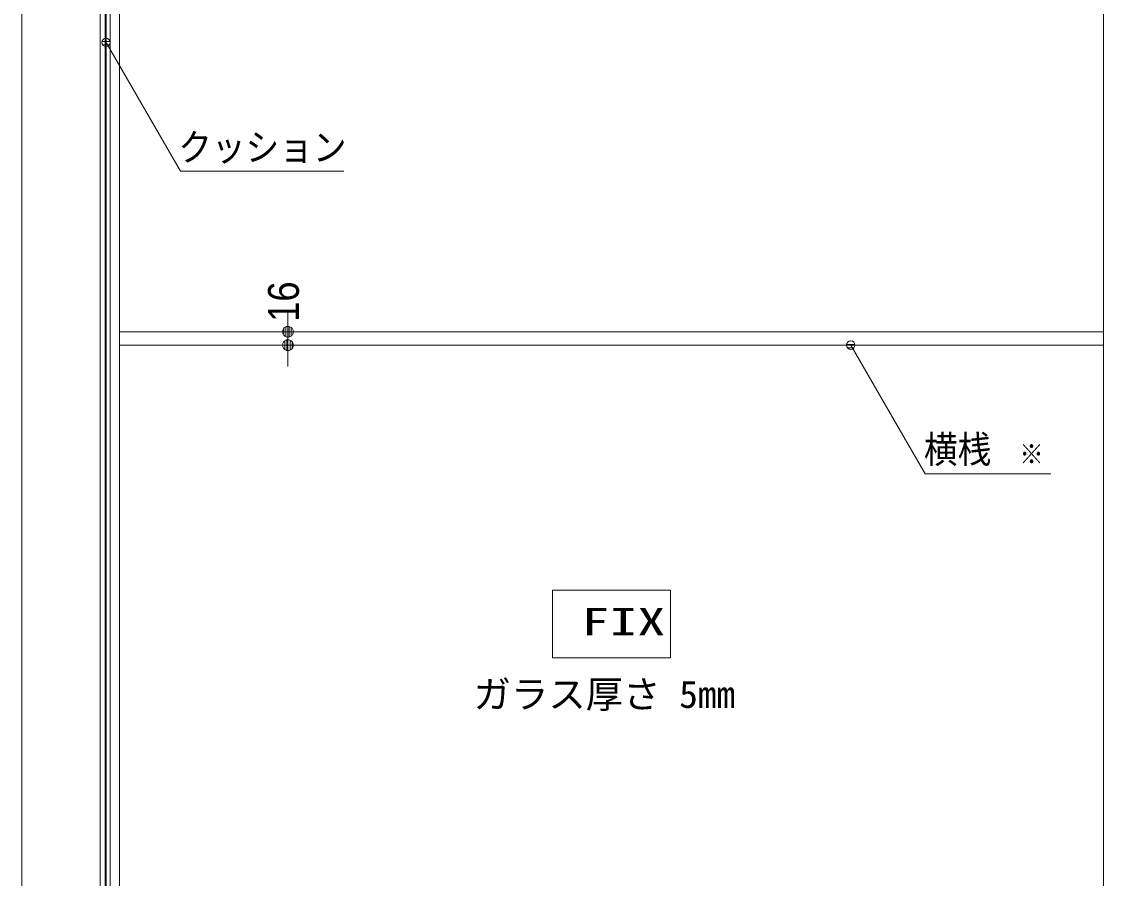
# Model space of a CAD drawing. Units: millimetres, scale not verified. Extents: x -6062 to 6062, y -3045 to 3045.
# Drawn here: x -5788 to -4496, y -1059 to -42 of the extents above; entities that cross this region are included whole.
import ezdxf
from ezdxf.enums import TextEntityAlignment as Align

# ---------------------------------------------------------------- set-up
doc = ezdxf.new("R2010")
doc.units = ezdxf.units.MM
doc.header["$LTSCALE"] = 20
for name, color, linetype, lineweight in [('0-0_1図面枠', 7, 'Continuous', 9), ('0-1_3一般', 7, 'Continuous', 9), ('0-3_0', 7, 'Continuous', 9), ('0-4_2寸法-3', 7, 'Continuous', 9), ('0-5_2寸法-2', 7, 'Continuous', 9)]:
    doc.layers.add(name, color=color, linetype=linetype, lineweight=lineweight)
doc.styles.add('ＭＳ ゴシック', font='')
doc.styles.add('ＭＳ Ｐゴシック', font='')
doc.styles.get('ＭＳ ゴシック').set_extended_font_data('MS Gothic')
doc.styles.get('ＭＳ Ｐゴシック').set_extended_font_data('MS PGothic')

# ---------------------------------------------------------------- blocks, each defined once
blk = doc.blocks.new('グループ-2')
at = {"layer": '0-0_1図面枠'}
blk.add_lwpolyline([(-80000, 55400), (80000, 55400), (80000, -55400), (-80000, -55400)], close=True, dxfattribs=at)
blk = doc.blocks.new('図面枠')
at = {"layer": '0-0_1図面枠'}
blk.add_blockref('グループ-2', (0, 0), dxfattribs=at)
blk = doc.blocks.new('グループ-25')
at = {"layer": '0-1_3一般'}
for p, q in [((-78000, -39000), (-78000, 7840)), ((-77680, -39000), (-77680, 7840)), ((-54320, 7840), (-54320, -39000)), ((-54320, -38740), (-54320, 7050)), ((-54320, -8200), (-77680, -8200)), ((-54320, -8520), (-77680, -8520))]:
    blk.add_line(p, q, dxfattribs=at)
blk = doc.blocks.new('グループ-26')
at = {"layer": '0-1_3一般'}
blk.add_line((-78000, 8000), (-78000, -39000), dxfattribs=at)
blk = doc.blocks.new('グループ-27')
at = {"layer": '0-1_3一般'}
for name in ['グループ-26', 'グループ-25']:
    blk.add_blockref(name, (0, 0), dxfattribs=at)
blk = doc.blocks.new('_Dot')
at = {"layer": '0-3_0'}
for p, q in [((-10, 0), (-20, 0)), ((9.78, 2), (-9.78, 2)), ((7.99, 6), (-7.99, 6)), ((9.16, -3.98), (-9.16, -3.98)), ((6, -7.98), (-6, -7.98))]:
    blk.add_line(p, q, dxfattribs=at)
for points in [[(10, 0), (9.92, 1.25), (9.69, 2.49), (9.3, 3.68), (8.76, 4.82), (8.09, 5.88), (7.29, 6.85), (6.37, 7.71), (5.36, 8.44), (4.26, 9.05), (3.09, 9.51), (1.87, 9.82), (0.63, 9.98), (-0.63, 9.98), (-1.87, 9.82), (-3.09, 9.51), (-4.26, 9.05), (-5.36, 8.44), (-6.37, 7.71), (-7.29, 6.85), (-8.09, 5.88), (-8.76, 4.82), (-9.3, 3.68), (-9.69, 2.49), (-9.92, 1.25), (-10, 0), (0, 0)], [(-10, 0), (-9.92, -1.25), (-9.69, -2.49), (-9.3, -3.68), (-8.76, -4.82), (-8.09, -5.88), (-7.29, -6.85), (-6.37, -7.71), (-5.36, -8.44), (-4.26, -9.05), (-3.09, -9.51), (-1.87, -9.82), (-0.63, -9.98), (0.63, -9.98), (1.87, -9.82), (3.09, -9.51), (4.26, -9.05), (5.36, -8.44), (6.37, -7.71), (7.29, -6.85), (8.09, -5.88), (8.76, -4.82), (9.3, -3.68), (9.69, -2.49), (9.92, -1.25), (10, 0), (0, 0)]]:
    blk.add_lwpolyline(points, close=True, dxfattribs=at)
blk = doc.blocks.new('グループ-30')
at = {"layer": '0-1_3一般'}
blk.add_line((-78020, -39000), (-78020, 8000), dxfattribs=at)
blk.add_lwpolyline([(-78140, 8000), (-77900, 8000), (-77900, -39000), (-78140, -39000)], close=True, dxfattribs=at)

msp = doc.modelspace()

# ---------------------------------------------------------------- linework, layer by layer
at = {"layer": '0-4_2寸法-3'}
for p, q in [((-5687.33, -61.62), (-5687.67, -61.62)), ((-5687.33, -61.62), (-5687.67, -61.62)), ((-5682.61, -65.62), (-5692.39, -65.62)), ((-5683.5, -69.62), (-5691.5, -69.62)), ((-4798.61, -425.01), (-4808.39, -425.01)), ((-4803.33, -421.01), (-4803.67, -421.01)), ((-4803.33, -421.01), (-4803.67, -421.01)), ((-4799.5, -429.01), (-4807.5, -429.01))]:
    msp.add_line(p, q, dxfattribs=at)
for points in [[(-5405.18, -219.45), (-5599.26, -219.45), (-5687.5, -66.61)], [(-4566.16, -578.84), (-4715.26, -578.84), (-4803.5, -426)]]:
    msp.add_lwpolyline(points, dxfattribs=at)
msp.add_lwpolyline([(-5017.5, -797), (-5157.5, -797), (-5157.5, -717), (-5017.5, -717)], close=True, dxfattribs=at)
for centre in [(-5687.5, -66.61), (-5687.5, -66.61), (-4803.5, -426), (-4803.5, -426)]:
    msp.add_circle(centre, 5.01, dxfattribs=at)
at = {"layer": '0-5_2寸法-2'}
for p, q in [((-5471.5, -397.29), (-5471.5, -384.58)), ((-5471.5, -410), (-5471.5, -426)), ((-5451.5, -410), (-5451.3, -410)), ((-5451.5, -426), (-5451.3, -426)), ((-5471.5, -438.71), (-5471.5, -451.42))]:
    msp.add_line(p, q, dxfattribs=at)

# ---------------------------------------------------------------- block references
at = {"layer": '0-0_1図面枠', "xscale": 0.05, "yscale": 0.05}
msp.add_blockref('図面枠', (-1787.5, 0), dxfattribs=at)
msp.add_blockref('図面枠', (-1787.5, 0), dxfattribs=at)
at = {"layer": '0-1_3一般', "xscale": 0.05, "yscale": 0.05}
for name in ['グループ-27', 'グループ-30']:
    msp.add_blockref(name, (-1787.5, 0), dxfattribs=at)
at = {"layer": '0-5_2寸法-2', "xscale": 0.6356201, "yscale": 0.6356201}
for p, rotation in [((-5471.5, -410), 270), ((-5471.5, -426), 90)]:
    msp.add_blockref('_Dot', p, dxfattribs=dict(at, rotation=rotation))

# ---------------------------------------------------------------- texts
at = {"layer": '0-4_2寸法-3', "style": 'ＭＳ ゴシック'}
for s, height, width, p in [('クッション', 32.55, 0.9, (-5601.76, -217.05)), ('横桟', 32.55, 0.9, (-4716.61, -575.66)), ('※', 23.31, 0.9, (-4603.26, -573.88)), ('FIX', 32.55, 1.5, (-5123.25, -780.17))]:
    msp.add_text(s, height=height, dxfattribs=dict(at, width=width)).set_placement(p, align=Align.BOTTOM_LEFT)
msp.add_text('ガラス厚さ 5mm', height=32.55, dxfattribs=at).set_placement((-5251.29, -866.45), align=Align.BOTTOM_LEFT)
at = {"layer": '0-5_2寸法-2', "style": 'ＭＳ Ｐゴシック', "width": 0.9}
msp.add_text('16', height=36.66, rotation=90, dxfattribs=at).set_placement((-5447.53, -398.33), align=Align.BOTTOM_LEFT)

doc.saveas('drawing.dxf')
